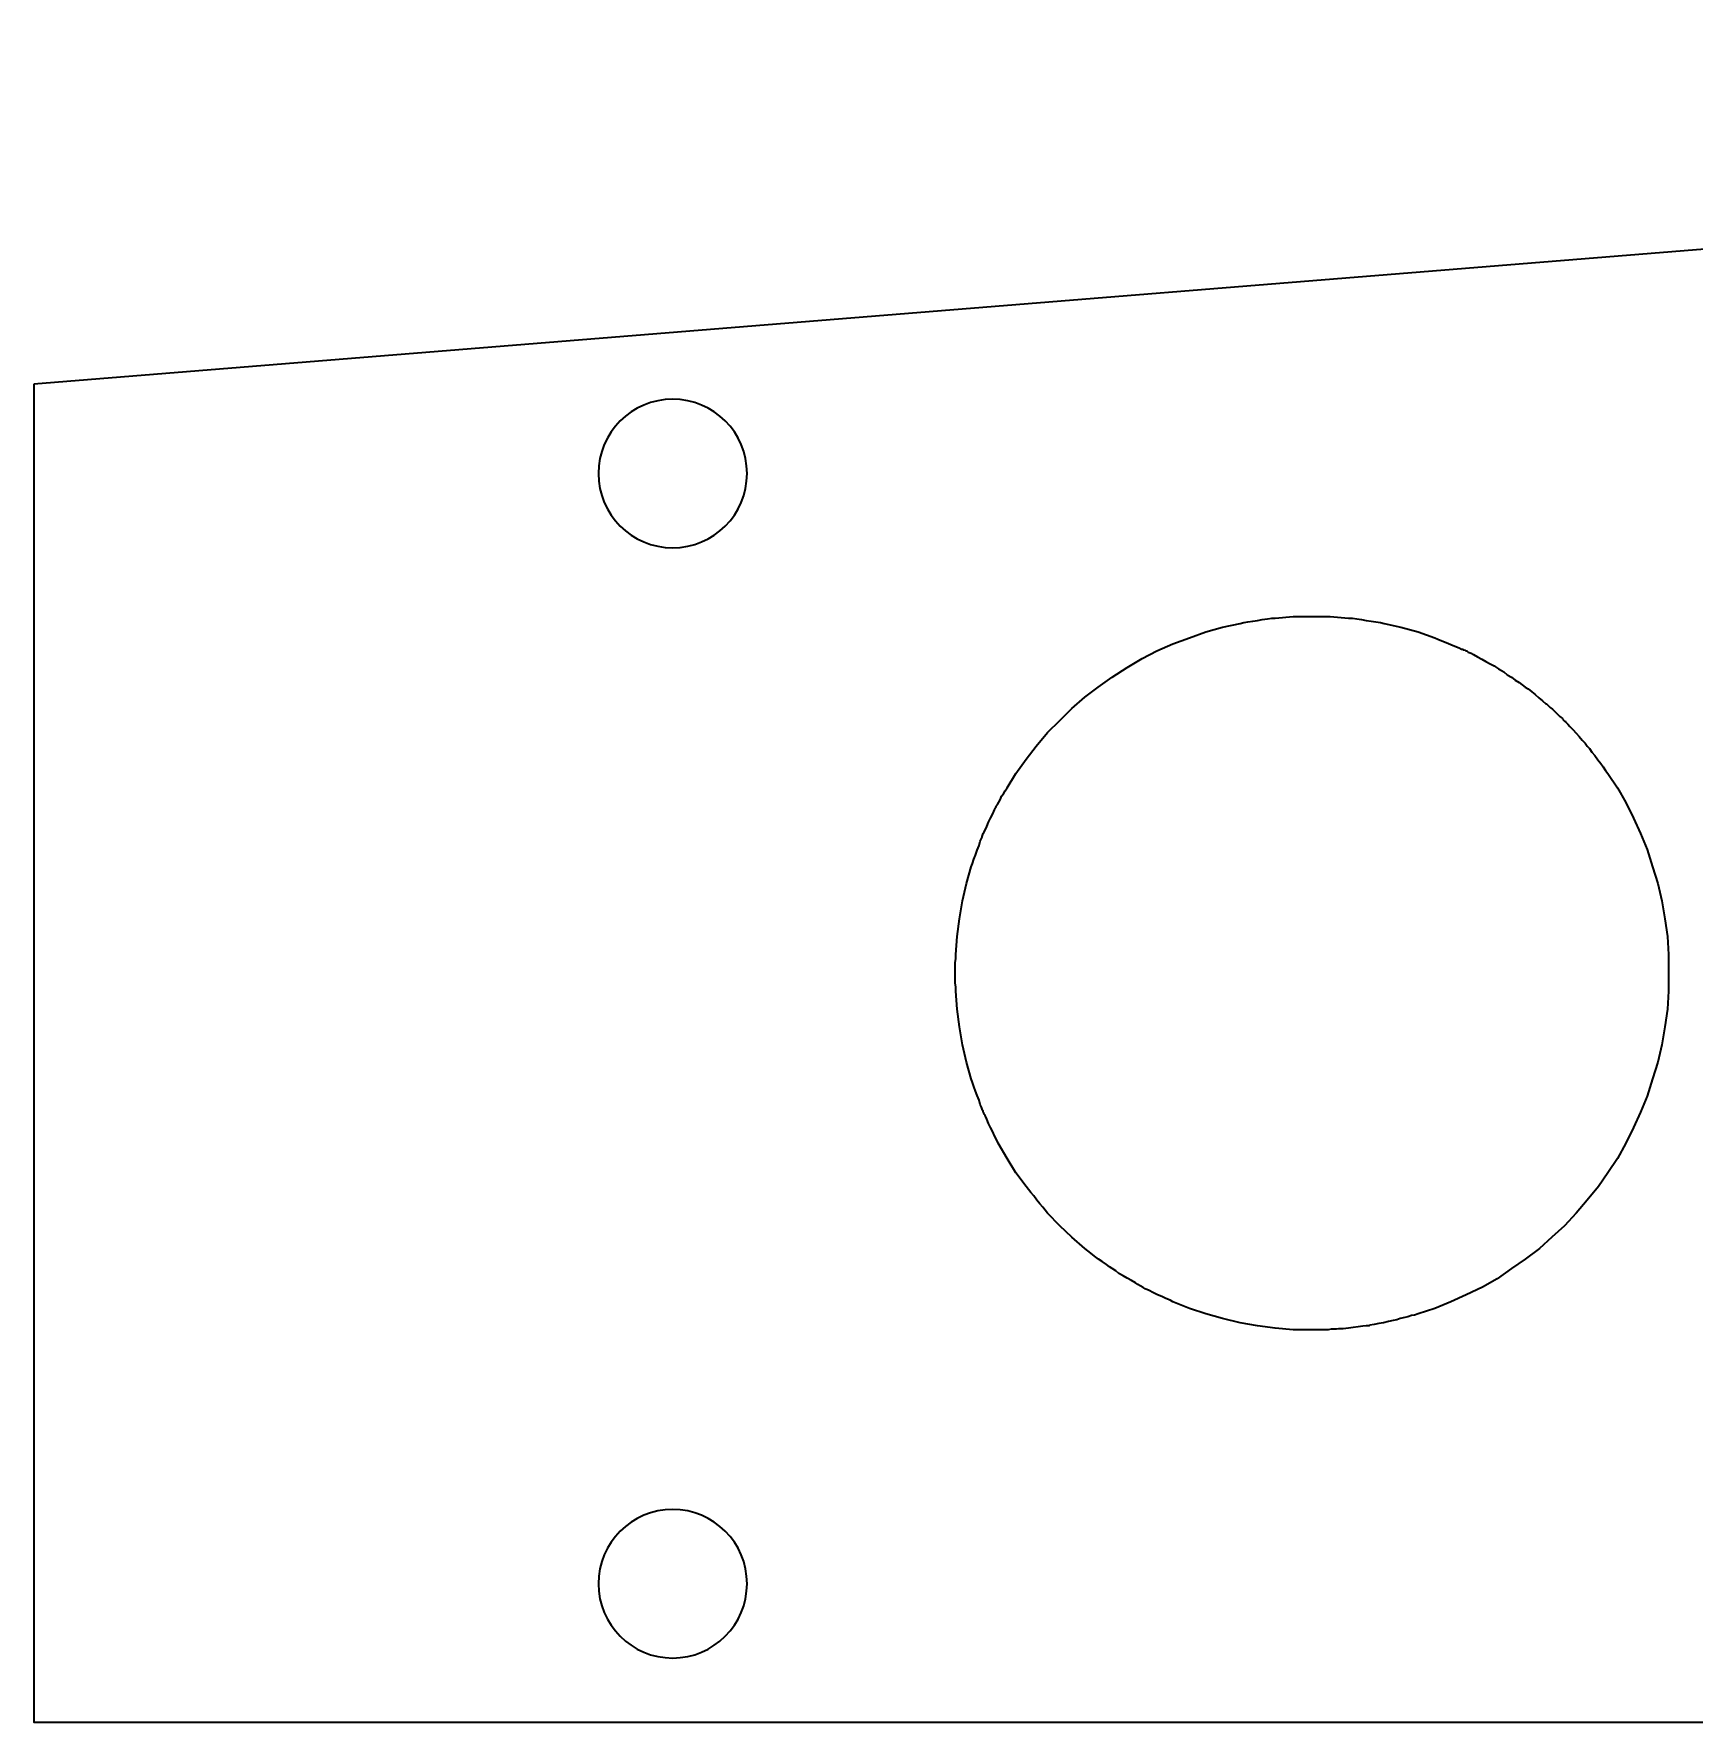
# Model space of a CAD drawing. Header units: millimetres. Extents: x 198 to 2216, y -826 to 151.
# Drawn here: x 1111.7 to 1167.6, y -235.8 to -179 of the extents above; entities that cross this region are included whole.
import ezdxf

# ---------------------------------------------------------------- set-up
doc = ezdxf.new("R2010")
doc.units = ezdxf.units.MM
doc.header["$MEASUREMENT"] = 0
doc.layers.add('Layer 1', color=7, linetype='Continuous')

msp = doc.modelspace()

# ---------------------------------------------------------------- linework, layer by layer
at = {"layer": 'Layer 1', "color": 250, "lineweight": 35}
for points, knots in [([(1111.7123, -190.7769), (1111.7123, -190.7769), (1257.6287, -178.9902), (1257.6287, -178.9902), (1257.6287, -178.9902), (1257.7313, -235.7787), (1257.7313, -235.7787), (1206.8109, -235.7787), (1162.6243, -235.7853), (1111.7123, -235.7853), (1111.7123, -235.7853), (1111.7123, -190.7769), (1111.7123, -190.7769)], [0, 0, 0, 0, 0.25, 0.25, 0.25, 0.5, 0.5, 0.5, 0.75, 0.75, 0.75, 1, 1, 1, 1]), ([(1133.2123, -191.2814), (1134.593, -191.2814), (1135.7123, -192.4007), (1135.7123, -193.7814), (1135.7123, -195.1621), (1134.593, -196.2814), (1133.2123, -196.2814), (1131.8316, -196.2814), (1130.7123, -195.1621), (1130.7123, -193.7814), (1130.7123, -192.4007), (1131.8316, -191.2814), (1133.2123, -191.2814)], [0, 0, 0, 0, 0.25, 0.25, 0.25, 0.5, 0.5, 0.5, 0.75, 0.75, 0.75, 1, 1, 1, 1]), ([(1154.7291, -198.588), (1154.7291, -198.588), (1154.0886, -198.588), (1154.0886, -198.588), (1154.0886, -198.588), (1153.4881, -198.6481), (1153.4881, -198.6481), (1153.4881, -198.6481), (1153.3681, -198.6481), (1153.3681, -198.6481), (1153.3681, -198.6481), (1153.2279, -198.6681), (1153.2279, -198.6681), (1153.2279, -198.6681), (1153.0478, -198.6881), (1153.0478, -198.6881), (1153.0478, -198.6881), (1152.8877, -198.7281), (1152.8877, -198.7281), (1152.8877, -198.7281), (1152.7275, -198.7481), (1152.7275, -198.7481), (1152.7275, -198.7481), (1152.5674, -198.7682), (1152.5674, -198.7682), (1152.5674, -198.7682), (1152.4272, -198.7882), (1152.4272, -198.7882), (1152.4272, -198.7882), (1152.3071, -198.8282), (1152.3071, -198.8282), (1152.3071, -198.8282), (1151.7066, -198.9483), (1151.7066, -198.9483), (1151.7066, -198.9483), (1151.1462, -199.1084), (1151.1462, -199.1084), (1151.1462, -199.1084), (1150.6057, -199.3086), (1150.6057, -199.3086), (1150.6057, -199.3086), (1150.0452, -199.5088), (1150.0452, -199.5088), (1150.0452, -199.5088), (1149.5048, -199.749), (1149.5048, -199.749), (1149.5048, -199.749), (1149.0044, -200.0092), (1149.0044, -200.0092), (1149.0044, -200.0092), (1148.5039, -200.3094), (1148.5039, -200.3094), (1148.5039, -200.3094), (1148.0035, -200.6297), (1148.0035, -200.6297), (1148.0035, -200.6297), (1147.5231, -200.97), (1147.5231, -200.97), (1147.5231, -200.97), (1147.0828, -201.3103), (1147.0828, -201.3103), (1147.0828, -201.3103), (1146.6424, -201.6906), (1146.6424, -201.6906), (1146.6424, -201.6906), (1146.2421, -202.0909), (1146.2421, -202.0909), (1146.2421, -202.0909), (1145.8217, -202.4913), (1145.8217, -202.4913), (1145.8217, -202.4913), (1145.4414, -202.9516), (1145.4414, -202.9516), (1145.4414, -202.9516), (1145.1012, -203.392), (1145.1012, -203.392), (1145.1012, -203.392), (1144.7608, -203.8724), (1144.7608, -203.8724), (1144.7608, -203.8724), (1144.4606, -204.3528), (1144.4606, -204.3528), (1144.4606, -204.3528), (1144.4005, -204.4529), (1144.4005, -204.4529), (1144.4005, -204.4529), (1144.3405, -204.553), (1144.3405, -204.553), (1144.3405, -204.553), (1144.2804, -204.633), (1144.2804, -204.633), (1144.2804, -204.633), (1144.2404, -204.7331), (1144.2404, -204.7331), (1144.2404, -204.7331), (1144.1803, -204.8332), (1144.1803, -204.8332), (1144.1803, -204.8332), (1144.1403, -204.9133), (1144.1403, -204.9133), (1144.1403, -204.9133), (1144.1203, -204.9333), (1144.1203, -204.9333), (1144.1203, -204.9333), (1144.1203, -204.9533), (1144.1203, -204.9533), (1144.1203, -204.9533), (1144.1003, -204.9733), (1144.1003, -204.9733), (1144.1003, -204.9733), (1144.1003, -204.9933), (1144.1003, -204.9933), (1144.1003, -204.9933), (1144.0803, -204.9933), (1144.0803, -204.9933), (1144.0803, -204.9933), (1144.0803, -205.0134), (1144.0803, -205.0134), (1144.0803, -205.0134), (1144.0602, -205.0334), (1144.0602, -205.0334), (1144.0602, -205.0334), (1144.0602, -205.0534), (1144.0602, -205.0534), (1144.0602, -205.0534), (1144.0402, -205.0934), (1144.0402, -205.0934), (1144.0402, -205.0934), (1143.9802, -205.2335), (1143.9802, -205.2335), (1143.9802, -205.2335), (1143.9001, -205.3737), (1143.9001, -205.3737), (1143.9001, -205.3737), (1143.8401, -205.5138), (1143.8401, -205.5138), (1143.8401, -205.5138), (1143.78, -205.6539), (1143.78, -205.6539), (1143.78, -205.6539), (1143.74, -205.754), (1143.74, -205.754), (1143.74, -205.754), (1143.68, -205.8541), (1143.68, -205.8541), (1143.68, -205.8541), (1143.6599, -205.8941), (1143.6599, -205.8941), (1143.6599, -205.8941), (1143.6199, -205.9942), (1143.6199, -205.9942), (1143.6199, -205.9942), (1143.6199, -206.0142), (1143.6199, -206.0142), (1143.6199, -206.0142), (1143.5598, -206.1543), (1143.5598, -206.1543), (1143.5598, -206.1543), (1143.5199, -206.2944), (1143.5199, -206.2944), (1143.5199, -206.2944), (1143.4597, -206.4546), (1143.4597, -206.4546), (1143.4597, -206.4546), (1143.3997, -206.6147), (1143.3997, -206.6147), (1143.3997, -206.6147), (1143.3396, -206.7548), (1143.3396, -206.7548), (1143.3396, -206.7548), (1143.2996, -206.8949), (1143.2996, -206.8949), (1143.2996, -206.8949), (1143.2596, -207.015), (1143.2596, -207.015), (1143.2596, -207.015), (1143.0994, -207.5755), (1143.0994, -207.5755), (1143.0994, -207.5755), (1142.9593, -208.156), (1142.9593, -208.156), (1142.9593, -208.156), (1142.8592, -208.7565), (1142.8592, -208.7565), (1142.8592, -208.7565), (1142.7792, -209.357), (1142.7792, -209.357), (1142.7792, -209.357), (1142.7391, -209.9575), (1142.7391, -209.9575), (1142.7391, -209.9575), (1142.7391, -210.0976), (1142.7391, -210.0976), (1142.7391, -210.0976), (1142.7192, -210.2377), (1142.7192, -210.2377), (1142.7192, -210.2377), (1142.7192, -210.4179), (1142.7192, -210.4179), (1142.7192, -210.4179), (1142.7192, -210.578), (1142.7192, -210.578), (1142.7192, -210.578), (1142.7192, -210.7581), (1142.7192, -210.7581), (1142.7192, -210.7581), (1142.7192, -210.9183), (1142.7192, -210.9183), (1142.7192, -210.9183), (1142.7391, -211.0584), (1142.7391, -211.0584), (1142.7391, -211.0584), (1142.7391, -211.1985), (1142.7391, -211.1985), (1142.7391, -211.1985), (1142.7792, -211.799), (1142.7792, -211.799), (1142.7792, -211.799), (1142.8592, -212.3995), (1142.8592, -212.3995), (1142.8592, -212.3995), (1142.9593, -213), (1142.9593, -213), (1142.9593, -213), (1143.0994, -213.5805), (1143.0994, -213.5805), (1143.0994, -213.5805), (1143.2596, -214.141), (1143.2596, -214.141), (1143.2596, -214.141), (1143.2996, -214.2611), (1143.2996, -214.2611), (1143.2996, -214.2611), (1143.3396, -214.4012), (1143.3396, -214.4012), (1143.3396, -214.4012), (1143.3997, -214.5613), (1143.3997, -214.5613), (1143.3997, -214.5613), (1143.4597, -214.7014), (1143.4597, -214.7014), (1143.4597, -214.7014), (1143.5199, -214.8616), (1143.5199, -214.8616), (1143.5199, -214.8616), (1143.5598, -215.0017), (1143.5598, -215.0017), (1143.5598, -215.0017), (1143.5999, -215.1018), (1143.5999, -215.1018), (1143.5999, -215.1018), (1143.6399, -215.2018), (1143.6399, -215.2018), (1143.6399, -215.2018), (1143.6599, -215.2219), (1143.6599, -215.2219), (1143.6599, -215.2219), (1143.6599, -215.2619), (1143.6599, -215.2619), (1143.6599, -215.2619), (1143.68, -215.2819), (1143.68, -215.2819), (1143.68, -215.2819), (1143.68, -215.3019), (1143.68, -215.3019), (1143.68, -215.3019), (1143.6999, -215.342), (1143.6999, -215.342), (1143.6999, -215.342), (1143.72, -215.362), (1143.72, -215.362), (1143.72, -215.362), (1143.72, -215.382), (1143.72, -215.382), (1143.72, -215.382), (1143.74, -215.402), (1143.74, -215.402), (1143.74, -215.402), (1143.78, -215.5021), (1143.78, -215.5021), (1143.78, -215.5021), (1143.8401, -215.6422), (1143.8401, -215.6422), (1143.8401, -215.6422), (1143.9001, -215.7823), (1143.9001, -215.7823), (1143.9001, -215.7823), (1143.9802, -215.9224), (1143.9802, -215.9224), (1143.9802, -215.9224), (1144.0402, -216.0626), (1144.0402, -216.0626), (1144.0402, -216.0626), (1144.1203, -216.2027), (1144.1203, -216.2027), (1144.1203, -216.2027), (1144.1603, -216.3028), (1144.1603, -216.3028), (1144.1603, -216.3028), (1144.4606, -216.8232), (1144.4606, -216.8232), (1144.4606, -216.8232), (1144.7608, -217.3036), (1144.7608, -217.3036), (1144.7608, -217.3036), (1145.1012, -217.764), (1145.1012, -217.764), (1145.1012, -217.764), (1145.1812, -217.8641), (1145.1812, -217.8641), (1145.1812, -217.8641), (1145.2613, -217.9641), (1145.2613, -217.9641), (1145.2613, -217.9641), (1145.3613, -218.0842), (1145.3613, -218.0842), (1145.3613, -218.0842), (1145.4614, -218.2244), (1145.4614, -218.2244), (1145.4614, -218.2244), (1145.5615, -218.3445), (1145.5615, -218.3445), (1145.5615, -218.3445), (1145.6616, -218.4646), (1145.6616, -218.4646), (1145.6616, -218.4646), (1145.7417, -218.5646), (1145.7417, -218.5646), (1145.7417, -218.5646), (1145.8217, -218.6647), (1145.8217, -218.6647), (1145.8217, -218.6647), (1146.2421, -219.0851), (1146.2421, -219.0851), (1146.2421, -219.0851), (1146.6424, -219.4654), (1146.6424, -219.4654), (1146.6424, -219.4654), (1147.0828, -219.8457), (1147.0828, -219.8457), (1147.0828, -219.8457), (1147.1828, -219.9258), (1147.1828, -219.9258), (1147.1828, -219.9258), (1147.2829, -220.0058), (1147.2829, -220.0058), (1147.2829, -220.0058), (1147.403, -220.1059), (1147.403, -220.1059), (1147.403, -220.1059), (1147.5431, -220.206), (1147.5431, -220.206), (1147.5431, -220.206), (1147.6632, -220.2861), (1147.6632, -220.2861), (1147.6632, -220.2861), (1147.8034, -220.3862), (1147.8034, -220.3862), (1147.8034, -220.3862), (1147.9034, -220.4662), (1147.9034, -220.4662), (1147.9034, -220.4662), (1148.0035, -220.5263), (1148.0035, -220.5263), (1148.0035, -220.5263), (1148.1237, -220.6063), (1148.1237, -220.6063), (1148.1237, -220.6063), (1148.2237, -220.6864), (1148.2237, -220.6864), (1148.2237, -220.6864), (1148.3638, -220.7665), (1148.3638, -220.7665), (1148.3638, -220.7665), (1148.5039, -220.8465), (1148.5039, -220.8465), (1148.5039, -220.8465), (1148.6441, -220.9266), (1148.6441, -220.9266), (1148.6441, -220.9266), (1148.7842, -221.0067), (1148.7842, -221.0067), (1148.7842, -221.0067), (1148.8642, -221.0667), (1148.8642, -221.0667), (1148.8642, -221.0667), (1148.9443, -221.1068), (1148.9443, -221.1068), (1148.9443, -221.1068), (1149.0444, -221.1668), (1149.0444, -221.1668), (1149.0444, -221.1668), (1149.1044, -221.2068), (1149.1044, -221.2068), (1149.1044, -221.2068), (1149.2446, -221.2669), (1149.2446, -221.2669), (1149.2446, -221.2669), (1149.3647, -221.3269), (1149.3647, -221.3269), (1149.3647, -221.3269), (1149.5248, -221.407), (1149.5248, -221.407), (1149.5248, -221.407), (1149.6649, -221.4671), (1149.6649, -221.4671), (1149.6649, -221.4671), (1149.805, -221.5271), (1149.805, -221.5271), (1149.805, -221.5271), (1149.9451, -221.5872), (1149.9451, -221.5872), (1149.9451, -221.5872), (1150.0452, -221.6472), (1150.0452, -221.6472), (1150.0452, -221.6472), (1150.6057, -221.8674), (1150.6057, -221.8674), (1150.6057, -221.8674), (1151.1462, -222.0475), (1151.1462, -222.0475), (1151.1462, -222.0475), (1151.7066, -222.2077), (1151.7066, -222.2077), (1151.7066, -222.2077), (1152.3071, -222.3478), (1152.3071, -222.3478), (1152.3071, -222.3478), (1152.8877, -222.4479), (1152.8877, -222.4479), (1152.8877, -222.4479), (1153.4881, -222.5279), (1153.4881, -222.5279), (1153.4881, -222.5279), (1154.0886, -222.588), (1154.0886, -222.588), (1154.0886, -222.588), (1154.2287, -222.588), (1154.2287, -222.588), (1154.2287, -222.588), (1154.3888, -222.588), (1154.3888, -222.588), (1154.3888, -222.588), (1154.549, -222.588), (1154.549, -222.588), (1154.549, -222.588), (1154.7091, -222.588), (1154.7091, -222.588), (1154.7091, -222.588), (1154.8893, -222.588), (1154.8893, -222.588), (1154.8893, -222.588), (1155.0494, -222.588), (1155.0494, -222.588), (1155.0494, -222.588), (1155.1495, -222.588), (1155.1495, -222.588), (1155.1495, -222.588), (1155.2697, -222.588), (1155.2697, -222.588), (1155.2697, -222.588), (1155.3697, -222.568), (1155.3697, -222.568), (1155.3697, -222.568), (1155.4298, -222.568), (1155.4298, -222.568), (1155.4298, -222.568), (1155.5498, -222.568), (1155.5498, -222.568), (1155.5498, -222.568), (1155.6099, -222.548), (1155.6099, -222.548), (1155.6099, -222.548), (1155.77, -222.548), (1155.77, -222.548), (1155.77, -222.548), (1155.9501, -222.5279), (1155.9501, -222.5279), (1155.9501, -222.5279), (1156.1103, -222.5079), (1156.1103, -222.5079), (1156.1103, -222.5079), (1156.2704, -222.4879), (1156.2704, -222.4879), (1156.2704, -222.4879), (1156.4305, -222.4679), (1156.4305, -222.4679), (1156.4305, -222.4679), (1156.5507, -222.4479), (1156.5507, -222.4479), (1156.5507, -222.4479), (1156.6507, -222.4479), (1156.6507, -222.4479), (1156.6507, -222.4479), (1156.6707, -222.4279), (1156.6707, -222.4279), (1156.6707, -222.4279), (1156.8109, -222.4078), (1156.8109, -222.4078), (1156.8109, -222.4078), (1156.971, -222.3678), (1156.971, -222.3678), (1156.971, -222.3678), (1157.1311, -222.3478), (1157.1311, -222.3478), (1157.1311, -222.3478), (1157.2913, -222.3078), (1157.2913, -222.3078), (1157.2913, -222.3078), (1157.4514, -222.2677), (1157.4514, -222.2677), (1157.4514, -222.2677), (1157.5715, -222.2477), (1157.5715, -222.2477), (1157.5715, -222.2477), (1157.6916, -222.2077), (1157.6916, -222.2077), (1157.6916, -222.2077), (1157.8517, -222.1676), (1157.8517, -222.1676), (1157.8517, -222.1676), (1157.9518, -222.1476), (1157.9518, -222.1476), (1157.9518, -222.1476), (1158.0719, -222.1076), (1158.0719, -222.1076), (1158.0719, -222.1076), (1158.172, -222.0876), (1158.172, -222.0876), (1158.172, -222.0876), (1158.2922, -222.0475), (1158.2922, -222.0475), (1158.2922, -222.0475), (1158.8526, -221.8674), (1158.8526, -221.8674), (1158.8526, -221.8674), (1159.393, -221.6472), (1159.393, -221.6472), (1159.393, -221.6472), (1159.9134, -221.407), (1159.9134, -221.407), (1159.9134, -221.407), (1160.4539, -221.1468), (1160.4539, -221.1468), (1160.4539, -221.1468), (1160.9543, -220.8666), (1160.9543, -220.8666), (1160.9543, -220.8666), (1161.4347, -220.5263), (1161.4347, -220.5263), (1161.4347, -220.5263), (1161.8951, -220.206), (1161.8951, -220.206), (1161.8951, -220.206), (1162.3755, -219.8457), (1162.3755, -219.8457), (1162.3755, -219.8457), (1162.7959, -219.4654), (1162.7959, -219.4654), (1162.7959, -219.4654), (1163.2163, -219.0851), (1163.2163, -219.0851), (1163.2163, -219.0851), (1163.6165, -218.6647), (1163.6165, -218.6647), (1163.6165, -218.6647), (1163.9768, -218.2244), (1163.9768, -218.2244), (1163.9768, -218.2244), (1164.3572, -217.764), (1164.3572, -217.764), (1164.3572, -217.764), (1164.6774, -217.3036), (1164.6774, -217.3036), (1164.6774, -217.3036), (1164.9977, -216.8232), (1164.9977, -216.8232), (1164.9977, -216.8232), (1165.278, -216.3028), (1165.278, -216.3028), (1165.278, -216.3028), (1165.5381, -215.7823), (1165.5381, -215.7823), (1165.5381, -215.7823), (1165.7783, -215.2619), (1165.7783, -215.2619), (1165.7783, -215.2619), (1165.9985, -214.7214), (1165.9985, -214.7214), (1165.9985, -214.7214), (1166.1787, -214.141), (1166.1787, -214.141), (1166.1787, -214.141), (1166.3588, -213.5805), (1166.3588, -213.5805), (1166.3588, -213.5805), (1166.4989, -213), (1166.4989, -213), (1166.4989, -213), (1166.599, -212.3995), (1166.599, -212.3995), (1166.599, -212.3995), (1166.6791, -211.799), (1166.6791, -211.799), (1166.6791, -211.799), (1166.7192, -211.1985), (1166.7192, -211.1985), (1166.7192, -211.1985), (1166.7192, -211.0584), (1166.7192, -211.0584), (1166.7192, -211.0584), (1166.7192, -210.9183), (1166.7192, -210.9183), (1166.7192, -210.9183), (1166.7192, -210.7581), (1166.7192, -210.7581), (1166.7192, -210.7581), (1166.7192, -210.578), (1166.7192, -210.578), (1166.7192, -210.578), (1166.7192, -210.4179), (1166.7192, -210.4179), (1166.7192, -210.4179), (1166.7192, -210.2377), (1166.7192, -210.2377), (1166.7192, -210.2377), (1166.7192, -210.0976), (1166.7192, -210.0976), (1166.7192, -210.0976), (1166.7192, -209.9575), (1166.7192, -209.9575), (1166.7192, -209.9575), (1166.6791, -209.357), (1166.6791, -209.357), (1166.6791, -209.357), (1166.599, -208.7565), (1166.599, -208.7565), (1166.599, -208.7565), (1166.4989, -208.156), (1166.4989, -208.156), (1166.4989, -208.156), (1166.3588, -207.5755), (1166.3588, -207.5755), (1166.3588, -207.5755), (1166.1787, -207.015), (1166.1787, -207.015), (1166.1787, -207.015), (1165.9985, -206.4345), (1165.9985, -206.4345), (1165.9985, -206.4345), (1165.7783, -205.8941), (1165.7783, -205.8941), (1165.7783, -205.8941), (1165.5381, -205.3737), (1165.5381, -205.3737), (1165.5381, -205.3737), (1165.278, -204.8532), (1165.278, -204.8532), (1165.278, -204.8532), (1164.9977, -204.3528), (1164.9977, -204.3528), (1164.9977, -204.3528), (1164.6774, -203.8724), (1164.6774, -203.8724), (1164.6774, -203.8724), (1164.5974, -203.7723), (1164.5974, -203.7723), (1164.5974, -203.7723), (1164.5173, -203.6522), (1164.5173, -203.6522), (1164.5173, -203.6522), (1164.4372, -203.5321), (1164.4372, -203.5321), (1164.4372, -203.5321), (1164.3371, -203.412), (1164.3371, -203.412), (1164.3371, -203.412), (1164.2371, -203.2719), (1164.2371, -203.2719), (1164.2371, -203.2719), (1164.137, -203.1518), (1164.137, -203.1518), (1164.137, -203.1518), (1164.0569, -203.0317), (1164.0569, -203.0317), (1164.0569, -203.0317), (1163.9768, -202.9516), (1163.9768, -202.9516), (1163.9768, -202.9516), (1163.9168, -202.8516), (1163.9168, -202.8516), (1163.9168, -202.8516), (1163.8167, -202.7515), (1163.8167, -202.7515), (1163.8167, -202.7515), (1163.7166, -202.6314), (1163.7166, -202.6314), (1163.7166, -202.6314), (1163.6165, -202.5113), (1163.6165, -202.5113), (1163.6165, -202.5113), (1163.4964, -202.3912), (1163.4964, -202.3912), (1163.4964, -202.3912), (1163.3964, -202.2911), (1163.3964, -202.2911), (1163.3964, -202.2911), (1163.3363, -202.211), (1163.3363, -202.211), (1163.3363, -202.211), (1163.2562, -202.131), (1163.2562, -202.131), (1163.2562, -202.131), (1163.2562, -202.131), (1163.2562, -202.131), (1163.2562, -202.131), (1163.2362, -202.1109), (1163.2362, -202.1109), (1163.2362, -202.1109), (1163.2163, -202.1109), (1163.2163, -202.1109), (1163.2163, -202.1109), (1163.1962, -202.0909), (1163.1962, -202.0909), (1163.1962, -202.0909), (1163.1762, -202.0709), (1163.1762, -202.0709), (1163.1762, -202.0709), (1163.1762, -202.0509), (1163.1762, -202.0509), (1163.1762, -202.0509), (1163.1562, -202.0309), (1163.1562, -202.0309), (1163.1562, -202.0309), (1163.1361, -202.0109), (1163.1361, -202.0109), (1163.1361, -202.0109), (1163.0561, -201.9508), (1163.0561, -201.9508), (1163.0561, -201.9508), (1162.976, -201.8707), (1162.976, -201.8707), (1162.976, -201.8707), (1162.896, -201.7907), (1162.896, -201.7907), (1162.896, -201.7907), (1162.8159, -201.7106), (1162.8159, -201.7106), (1162.8159, -201.7106), (1162.7359, -201.6506), (1162.7359, -201.6506), (1162.7359, -201.6506), (1162.6958, -201.6105), (1162.6958, -201.6105), (1162.6958, -201.6105), (1162.6157, -201.5305), (1162.6157, -201.5305), (1162.6157, -201.5305), (1162.5957, -201.5305), (1162.5957, -201.5305), (1162.5957, -201.5305), (1162.4756, -201.4304), (1162.4756, -201.4304), (1162.4756, -201.4304), (1162.3555, -201.3303), (1162.3555, -201.3303), (1162.3555, -201.3303), (1162.2354, -201.2102), (1162.2354, -201.2102), (1162.2354, -201.2102), (1162.1153, -201.1301), (1162.1153, -201.1301), (1162.1153, -201.1301), (1161.9952, -201.03), (1161.9952, -201.03), (1161.9952, -201.03), (1161.8951, -200.97), (1161.8951, -200.97), (1161.8951, -200.97), (1161.795, -200.8899), (1161.795, -200.8899), (1161.795, -200.8899), (1161.6949, -200.8099), (1161.6949, -200.8099), (1161.6949, -200.8099), (1161.5548, -200.7298), (1161.5548, -200.7298), (1161.5548, -200.7298), (1161.4347, -200.6297), (1161.4347, -200.6297), (1161.4347, -200.6297), (1161.2946, -200.5496), (1161.2946, -200.5496), (1161.2946, -200.5496), (1161.1745, -200.4496), (1161.1745, -200.4496), (1161.1745, -200.4496), (1161.0944, -200.4095), (1161.0944, -200.4095), (1161.0944, -200.4095), (1160.9944, -200.3495), (1160.9944, -200.3495), (1160.9944, -200.3495), (1160.8943, -200.2894), (1160.8943, -200.2894), (1160.8943, -200.2894), (1160.8542, -200.2494), (1160.8542, -200.2494), (1160.8542, -200.2494), (1160.7141, -200.1893), (1160.7141, -200.1893), (1160.7141, -200.1893), (1160.574, -200.1093), (1160.574, -200.1093), (1160.574, -200.1093), (1160.4339, -200.0292), (1160.4339, -200.0292), (1160.4339, -200.0292), (1160.2938, -199.9491), (1160.2938, -199.9491), (1160.2938, -199.9491), (1160.1536, -199.8691), (1160.1536, -199.8691), (1160.1536, -199.8691), (1160.0736, -199.829), (1160.0736, -199.829), (1160.0736, -199.829), (1159.9735, -199.789), (1159.9735, -199.789), (1159.9735, -199.789), (1159.9535, -199.769), (1159.9535, -199.769), (1159.9535, -199.769), (1159.9335, -199.749), (1159.9335, -199.749), (1159.9335, -199.749), (1159.8934, -199.749), (1159.8934, -199.749), (1159.8934, -199.749), (1159.8735, -199.729), (1159.8735, -199.729), (1159.8735, -199.729), (1159.8334, -199.7089), (1159.8334, -199.7089), (1159.8334, -199.7089), (1159.8134, -199.7089), (1159.8134, -199.7089), (1159.8134, -199.7089), (1159.7933, -199.6889), (1159.7933, -199.6889), (1159.7933, -199.6889), (1159.7533, -199.6889), (1159.7533, -199.6889), (1159.7533, -199.6889), (1159.6732, -199.6489), (1159.6732, -199.6489), (1159.6732, -199.6489), (1159.5331, -199.5888), (1159.5331, -199.5888), (1159.5331, -199.5888), (1159.393, -199.5288), (1159.393, -199.5288), (1159.393, -199.5288), (1159.2329, -199.4687), (1159.2329, -199.4687), (1159.2329, -199.4687), (1159.0928, -199.4087), (1159.0928, -199.4087), (1159.0928, -199.4087), (1158.9526, -199.3486), (1158.9526, -199.3486), (1158.9526, -199.3486), (1158.8526, -199.3086), (1158.8526, -199.3086), (1158.8526, -199.3086), (1158.2922, -199.1084), (1158.2922, -199.1084), (1158.2922, -199.1084), (1157.7116, -198.9483), (1157.7116, -198.9483), (1157.7116, -198.9483), (1157.1511, -198.8282), (1157.1511, -198.8282), (1157.1511, -198.8282), (1157.031, -198.7882), (1157.031, -198.7882), (1157.031, -198.7882), (1156.8709, -198.7682), (1156.8709, -198.7682), (1156.8709, -198.7682), (1156.7108, -198.7481), (1156.7108, -198.7481), (1156.7108, -198.7481), (1156.5507, -198.7281), (1156.5507, -198.7281), (1156.5507, -198.7281), (1156.3906, -198.6881), (1156.3906, -198.6881), (1156.3906, -198.6881), (1156.2305, -198.6681), (1156.2305, -198.6681), (1156.2305, -198.6681), (1156.0903, -198.6481), (1156.0903, -198.6481), (1156.0903, -198.6481), (1155.9501, -198.6481), (1155.9501, -198.6481), (1155.9501, -198.6481), (1155.3296, -198.588), (1155.3296, -198.588), (1155.3296, -198.588), (1154.7291, -198.588), (1154.7291, -198.588)], [0, 0, 0, 0, 0.0032895, 0.0032895, 0.0032895, 0.0065789, 0.0065789, 0.0065789, 0.0098684, 0.0098684, 0.0098684, 0.0131579, 0.0131579, 0.0131579, 0.0164474, 0.0164474, 0.0164474, 0.0197368, 0.0197368, 0.0197368, 0.0230263, 0.0230263, 0.0230263, 0.0263158, 0.0263158, 0.0263158, 0.0296053, 0.0296053, 0.0296053, 0.0328947, 0.0328947, 0.0328947, 0.0361842, 0.0361842, 0.0361842, 0.0394737, 0.0394737, 0.0394737, 0.0427632, 0.0427632, 0.0427632, 0.0460526, 0.0460526, 0.0460526, 0.0493421, 0.0493421, 0.0493421, 0.0526316, 0.0526316, 0.0526316, 0.0559211, 0.0559211, 0.0559211, 0.0592105, 0.0592105, 0.0592105, 0.0625, 0.0625, 0.0625, 0.0657895, 0.0657895, 0.0657895, 0.0690789, 0.0690789, 0.0690789, 0.0723684, 0.0723684, 0.0723684, 0.0756579, 0.0756579, 0.0756579, 0.0789474, 0.0789474, 0.0789474, 0.0822368, 0.0822368, 0.0822368, 0.0855263, 0.0855263, 0.0855263, 0.0888158, 0.0888158, 0.0888158, 0.0921053, 0.0921053, 0.0921053, 0.0953947, 0.0953947, 0.0953947, 0.0986842, 0.0986842, 0.0986842, 0.1019737, 0.1019737, 0.1019737, 0.1052632, 0.1052632, 0.1052632, 0.1085526, 0.1085526, 0.1085526, 0.1118421, 0.1118421, 0.1118421, 0.1151316, 0.1151316, 0.1151316, 0.1184211, 0.1184211, 0.1184211, 0.1217105, 0.1217105, 0.1217105, 0.125, 0.125, 0.125, 0.1282895, 0.1282895, 0.1282895, 0.1315789, 0.1315789, 0.1315789, 0.1348684, 0.1348684, 0.1348684, 0.1381579, 0.1381579, 0.1381579, 0.1414474, 0.1414474, 0.1414474, 0.1447368, 0.1447368, 0.1447368, 0.1480263, 0.1480263, 0.1480263, 0.1513158, 0.1513158, 0.1513158, 0.1546053, 0.1546053, 0.1546053, 0.1578947, 0.1578947, 0.1578947, 0.1611842, 0.1611842, 0.1611842, 0.1644737, 0.1644737, 0.1644737, 0.1677632, 0.1677632, 0.1677632, 0.1710526, 0.1710526, 0.1710526, 0.1743421, 0.1743421, 0.1743421, 0.1776316, 0.1776316, 0.1776316, 0.1809211, 0.1809211, 0.1809211, 0.1842105, 0.1842105, 0.1842105, 0.1875, 0.1875, 0.1875, 0.1907895, 0.1907895, 0.1907895, 0.1940789, 0.1940789, 0.1940789, 0.1973684, 0.1973684, 0.1973684, 0.2006579, 0.2006579, 0.2006579, 0.2039474, 0.2039474, 0.2039474, 0.2072368, 0.2072368, 0.2072368, 0.2105263, 0.2105263, 0.2105263, 0.2138158, 0.2138158, 0.2138158, 0.2171053, 0.2171053, 0.2171053, 0.2203947, 0.2203947, 0.2203947, 0.2236842, 0.2236842, 0.2236842, 0.2269737, 0.2269737, 0.2269737, 0.2302632, 0.2302632, 0.2302632, 0.2335526, 0.2335526, 0.2335526, 0.2368421, 0.2368421, 0.2368421, 0.2401316, 0.2401316, 0.2401316, 0.2434211, 0.2434211, 0.2434211, 0.2467105, 0.2467105, 0.2467105, 0.25, 0.25, 0.25, 0.2532895, 0.2532895, 0.2532895, 0.2565789, 0.2565789, 0.2565789, 0.2598684, 0.2598684, 0.2598684, 0.2631579, 0.2631579, 0.2631579, 0.2664474, 0.2664474, 0.2664474, 0.2697368, 0.2697368, 0.2697368, 0.2730263, 0.2730263, 0.2730263, 0.2763158, 0.2763158, 0.2763158, 0.2796053, 0.2796053, 0.2796053, 0.2828947, 0.2828947, 0.2828947, 0.2861842, 0.2861842, 0.2861842, 0.2894737, 0.2894737, 0.2894737, 0.2927632, 0.2927632, 0.2927632, 0.2960526, 0.2960526, 0.2960526, 0.2993421, 0.2993421, 0.2993421, 0.3026316, 0.3026316, 0.3026316, 0.3059211, 0.3059211, 0.3059211, 0.3092105, 0.3092105, 0.3092105, 0.3125, 0.3125, 0.3125, 0.3157895, 0.3157895, 0.3157895, 0.3190789, 0.3190789, 0.3190789, 0.3223684, 0.3223684, 0.3223684, 0.3256579, 0.3256579, 0.3256579, 0.3289474, 0.3289474, 0.3289474, 0.3322368, 0.3322368, 0.3322368, 0.3355263, 0.3355263, 0.3355263, 0.3388158, 0.3388158, 0.3388158, 0.3421053, 0.3421053, 0.3421053, 0.3453947, 0.3453947, 0.3453947, 0.3486842, 0.3486842, 0.3486842, 0.3519737, 0.3519737, 0.3519737, 0.3552632, 0.3552632, 0.3552632, 0.3585526, 0.3585526, 0.3585526, 0.3618421, 0.3618421, 0.3618421, 0.3651316, 0.3651316, 0.3651316, 0.3684211, 0.3684211, 0.3684211, 0.3717105, 0.3717105, 0.3717105, 0.375, 0.375, 0.375, 0.3782895, 0.3782895, 0.3782895, 0.3815789, 0.3815789, 0.3815789, 0.3848684, 0.3848684, 0.3848684, 0.3881579, 0.3881579, 0.3881579, 0.3914474, 0.3914474, 0.3914474, 0.3947368, 0.3947368, 0.3947368, 0.3980263, 0.3980263, 0.3980263, 0.4013158, 0.4013158, 0.4013158, 0.4046053, 0.4046053, 0.4046053, 0.4078947, 0.4078947, 0.4078947, 0.4111842, 0.4111842, 0.4111842, 0.4144737, 0.4144737, 0.4144737, 0.4177632, 0.4177632, 0.4177632, 0.4210526, 0.4210526, 0.4210526, 0.4243421, 0.4243421, 0.4243421, 0.4276316, 0.4276316, 0.4276316, 0.4309211, 0.4309211, 0.4309211, 0.4342105, 0.4342105, 0.4342105, 0.4375, 0.4375, 0.4375, 0.4407895, 0.4407895, 0.4407895, 0.4440789, 0.4440789, 0.4440789, 0.4473684, 0.4473684, 0.4473684, 0.4506579, 0.4506579, 0.4506579, 0.4539474, 0.4539474, 0.4539474, 0.4572368, 0.4572368, 0.4572368, 0.4605263, 0.4605263, 0.4605263, 0.4638158, 0.4638158, 0.4638158, 0.4671053, 0.4671053, 0.4671053, 0.4703947, 0.4703947, 0.4703947, 0.4736842, 0.4736842, 0.4736842, 0.4769737, 0.4769737, 0.4769737, 0.4802632, 0.4802632, 0.4802632, 0.4835526, 0.4835526, 0.4835526, 0.4868421, 0.4868421, 0.4868421, 0.4901316, 0.4901316, 0.4901316, 0.4934211, 0.4934211, 0.4934211, 0.4967105, 0.4967105, 0.4967105, 0.5, 0.5, 0.5, 0.5032895, 0.5032895, 0.5032895, 0.5065789, 0.5065789, 0.5065789, 0.5098684, 0.5098684, 0.5098684, 0.5131579, 0.5131579, 0.5131579, 0.5164474, 0.5164474, 0.5164474, 0.5197368, 0.5197368, 0.5197368, 0.5230263, 0.5230263, 0.5230263, 0.5263158, 0.5263158, 0.5263158, 0.5296053, 0.5296053, 0.5296053, 0.5328947, 0.5328947, 0.5328947, 0.5361842, 0.5361842, 0.5361842, 0.5394737, 0.5394737, 0.5394737, 0.5427632, 0.5427632, 0.5427632, 0.5460526, 0.5460526, 0.5460526, 0.5493421, 0.5493421, 0.5493421, 0.5526316, 0.5526316, 0.5526316, 0.5559211, 0.5559211, 0.5559211, 0.5592105, 0.5592105, 0.5592105, 0.5625, 0.5625, 0.5625, 0.5657895, 0.5657895, 0.5657895, 0.5690789, 0.5690789, 0.5690789, 0.5723684, 0.5723684, 0.5723684, 0.5756579, 0.5756579, 0.5756579, 0.5789474, 0.5789474, 0.5789474, 0.5822368, 0.5822368, 0.5822368, 0.5855263, 0.5855263, 0.5855263, 0.5888158, 0.5888158, 0.5888158, 0.5921053, 0.5921053, 0.5921053, 0.5953947, 0.5953947, 0.5953947, 0.5986842, 0.5986842, 0.5986842, 0.6019737, 0.6019737, 0.6019737, 0.6052632, 0.6052632, 0.6052632, 0.6085526, 0.6085526, 0.6085526, 0.6118421, 0.6118421, 0.6118421, 0.6151316, 0.6151316, 0.6151316, 0.6184211, 0.6184211, 0.6184211, 0.6217105, 0.6217105, 0.6217105, 0.625, 0.625, 0.625, 0.6282895, 0.6282895, 0.6282895, 0.6315789, 0.6315789, 0.6315789, 0.6348684, 0.6348684, 0.6348684, 0.6381579, 0.6381579, 0.6381579, 0.6414474, 0.6414474, 0.6414474, 0.6447368, 0.6447368, 0.6447368, 0.6480263, 0.6480263, 0.6480263, 0.6513158, 0.6513158, 0.6513158, 0.6546053, 0.6546053, 0.6546053, 0.6578947, 0.6578947, 0.6578947, 0.6611842, 0.6611842, 0.6611842, 0.6644737, 0.6644737, 0.6644737, 0.6677632, 0.6677632, 0.6677632, 0.6710526, 0.6710526, 0.6710526, 0.6743421, 0.6743421, 0.6743421, 0.6776316, 0.6776316, 0.6776316, 0.6809211, 0.6809211, 0.6809211, 0.6842105, 0.6842105, 0.6842105, 0.6875, 0.6875, 0.6875, 0.6907895, 0.6907895, 0.6907895, 0.6940789, 0.6940789, 0.6940789, 0.6973684, 0.6973684, 0.6973684, 0.7006579, 0.7006579, 0.7006579, 0.7039474, 0.7039474, 0.7039474, 0.7072368, 0.7072368, 0.7072368, 0.7105263, 0.7105263, 0.7105263, 0.7138158, 0.7138158, 0.7138158, 0.7171053, 0.7171053, 0.7171053, 0.7203947, 0.7203947, 0.7203947, 0.7236842, 0.7236842, 0.7236842, 0.7269737, 0.7269737, 0.7269737, 0.7302632, 0.7302632, 0.7302632, 0.7335526, 0.7335526, 0.7335526, 0.7368421, 0.7368421, 0.7368421, 0.7401316, 0.7401316, 0.7401316, 0.7434211, 0.7434211, 0.7434211, 0.7467105, 0.7467105, 0.7467105, 0.75, 0.75, 0.75, 0.7532895, 0.7532895, 0.7532895, 0.7565789, 0.7565789, 0.7565789, 0.7598684, 0.7598684, 0.7598684, 0.7631579, 0.7631579, 0.7631579, 0.7664474, 0.7664474, 0.7664474, 0.7697368, 0.7697368, 0.7697368, 0.7730263, 0.7730263, 0.7730263, 0.7763158, 0.7763158, 0.7763158, 0.7796053, 0.7796053, 0.7796053, 0.7828947, 0.7828947, 0.7828947, 0.7861842, 0.7861842, 0.7861842, 0.7894737, 0.7894737, 0.7894737, 0.7927632, 0.7927632, 0.7927632, 0.7960526, 0.7960526, 0.7960526, 0.7993421, 0.7993421, 0.7993421, 0.8026316, 0.8026316, 0.8026316, 0.8059211, 0.8059211, 0.8059211, 0.8092105, 0.8092105, 0.8092105, 0.8125, 0.8125, 0.8125, 0.8157895, 0.8157895, 0.8157895, 0.8190789, 0.8190789, 0.8190789, 0.8223684, 0.8223684, 0.8223684, 0.8256579, 0.8256579, 0.8256579, 0.8289474, 0.8289474, 0.8289474, 0.8322368, 0.8322368, 0.8322368, 0.8355263, 0.8355263, 0.8355263, 0.8388158, 0.8388158, 0.8388158, 0.8421053, 0.8421053, 0.8421053, 0.8453947, 0.8453947, 0.8453947, 0.8486842, 0.8486842, 0.8486842, 0.8519737, 0.8519737, 0.8519737, 0.8552632, 0.8552632, 0.8552632, 0.8585526, 0.8585526, 0.8585526, 0.8618421, 0.8618421, 0.8618421, 0.8651316, 0.8651316, 0.8651316, 0.8684211, 0.8684211, 0.8684211, 0.8717105, 0.8717105, 0.8717105, 0.875, 0.875, 0.875, 0.8782895, 0.8782895, 0.8782895, 0.8815789, 0.8815789, 0.8815789, 0.8848684, 0.8848684, 0.8848684, 0.8881579, 0.8881579, 0.8881579, 0.8914474, 0.8914474, 0.8914474, 0.8947368, 0.8947368, 0.8947368, 0.8980263, 0.8980263, 0.8980263, 0.9013158, 0.9013158, 0.9013158, 0.9046053, 0.9046053, 0.9046053, 0.9078947, 0.9078947, 0.9078947, 0.9111842, 0.9111842, 0.9111842, 0.9144737, 0.9144737, 0.9144737, 0.9177632, 0.9177632, 0.9177632, 0.9210526, 0.9210526, 0.9210526, 0.9243421, 0.9243421, 0.9243421, 0.9276316, 0.9276316, 0.9276316, 0.9309211, 0.9309211, 0.9309211, 0.9342105, 0.9342105, 0.9342105, 0.9375, 0.9375, 0.9375, 0.9407895, 0.9407895, 0.9407895, 0.9440789, 0.9440789, 0.9440789, 0.9473684, 0.9473684, 0.9473684, 0.9506579, 0.9506579, 0.9506579, 0.9539474, 0.9539474, 0.9539474, 0.9572368, 0.9572368, 0.9572368, 0.9605263, 0.9605263, 0.9605263, 0.9638158, 0.9638158, 0.9638158, 0.9671053, 0.9671053, 0.9671053, 0.9703947, 0.9703947, 0.9703947, 0.9736842, 0.9736842, 0.9736842, 0.9769737, 0.9769737, 0.9769737, 0.9802632, 0.9802632, 0.9802632, 0.9835526, 0.9835526, 0.9835526, 0.9868421, 0.9868421, 0.9868421, 0.9901316, 0.9901316, 0.9901316, 0.9934211, 0.9934211, 0.9934211, 0.9967105, 0.9967105, 0.9967105, 1, 1, 1, 1]), ([(1133.2123, -228.6254), (1134.593, -228.6254), (1135.7123, -229.7447), (1135.7123, -231.1254), (1135.7123, -232.5061), (1134.593, -233.6254), (1133.2123, -233.6254), (1131.8316, -233.6254), (1130.7123, -232.5061), (1130.7123, -231.1254), (1130.7123, -229.7447), (1131.8316, -228.6254), (1133.2123, -228.6254)], [0, 0, 0, 0, 0.25, 0.25, 0.25, 0.5, 0.5, 0.5, 0.75, 0.75, 0.75, 1, 1, 1, 1])]:
    msp.add_open_spline(points, degree=3, knots=knots, dxfattribs=at)

doc.saveas('drawing.dxf')
